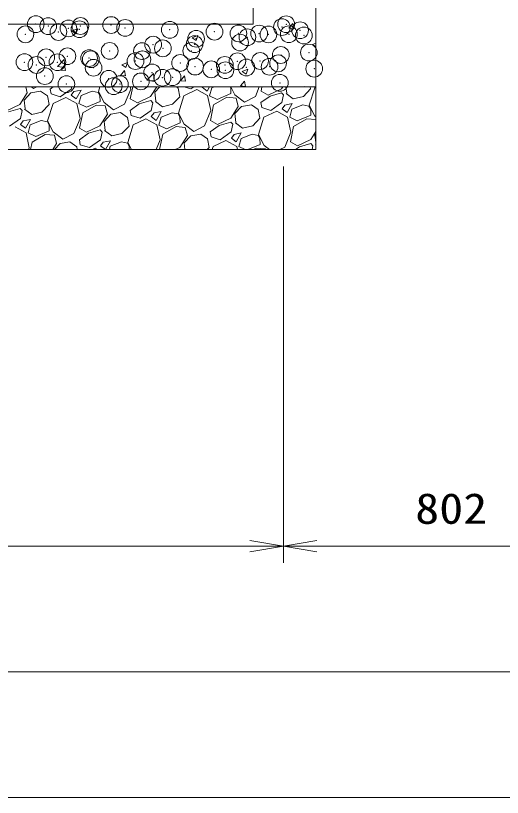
# Model space of a CAD drawing. Units: millimetres at full size; details may follow other scales. Extents: x 37600 to 71200, y -27760 to -4000.
# Drawn here: x 64940 to 66103, y -14656 to -12789 of the extents above; entities that cross this region are included whole.
import ezdxf
from ezdxf.enums import TextEntityAlignment as Align

# ---------------------------------------------------------------- set-up
doc = ezdxf.new("R2010")
doc.units = ezdxf.units.MM
doc.header["$LTSCALE"] = 80.0044
doc.header["$PDMODE"] = 32
doc.header["$PDSIZE"] = 40
for name, color, linetype, lineweight in [('0_2', 4, 'Continuous', 13), ('寸法', 6, 'Continuous', 13), ('ﾊｯﾁﾝｸﾞ', 4, 'Continuous', 9)]:
    doc.layers.add(name, color=color, linetype=linetype, lineweight=lineweight)
doc.styles.add('ＭＳ ゴシック', font='')
doc.styles.get('ＭＳ ゴシック').set_extended_font_data('MS Gothic')

# ---------------------------------------------------------------- blocks, each defined once
blk = doc.blocks.new('open_arrow')
at = {"color": 0, "linetype": 'Continuous', "lineweight": -2}
blk.add_lwpolyline([(7.5, 1.25), (0, 0), (7.5, -1.25)], dxfattribs=at)

msp = doc.modelspace()

# ---------------------------------------------------------------- linework, layer by layer
at = {"layer": '0_2', "color": 7}
for points in [[(58245, -12226), (59472.5, -12226), (59472.5, -12809), (60872.5, -12809), (60872.5, -12226), (64107.5, -12226), (64107.5, -12809), (65507.5, -12809), (65507.5, -12226), (66735, -12226), (66735, -12376), (65657.5, -12376), (65657.5, -12959), (63957.5, -12959), (63957.5, -12376), (61022.5, -12376), (61022.5, -12959), (59322.5, -12959), (59322.5, -12376), (58245, -12376)], [(65657.5, -13109), (63957.5, -13109), (63957.5, -12959), (65657.5, -12959)]]:
    msp.add_lwpolyline(points, close=True, dxfattribs=at)
at = {"layer": '寸法'}
for p, q in [((65580, -13149), (65580, -14096)), ((65580, -13149), (65580, -14096)), ((65580, -14056), (59400, -14056)), ((65580, -14056), (66382, -14056)), ((66382, -14356), (58598, -14356)), ((66585, -14656), (58395, -14656))]:
    msp.add_line(p, q, dxfattribs=at)
at = {"layer": 'ﾊｯﾁﾝｸﾞ'}
for p, q in [((65074.46, -12825.68), (65088.47, -12820.31)), ((65074.46, -12825.68), (65084.41, -12832.39)), ((65084.41, -12832.4), (65088.47, -12820.31)), ((65593.2, -12819.1), (65602.84, -12807.61)), ((65593.2, -12819.1), (65605.15, -12820.15)), ((65605.15, -12820.15), (65602.84, -12807.61)), ((65361.89, -12841.7), (65375.89, -12836.33)), ((65361.89, -12841.7), (65371.84, -12848.41)), ((65371.84, -12848.41), (65375.89, -12836.33)), ((65649.32, -12857.72), (65657.5, -12854.58)), ((65649.32, -12857.72), (65657.5, -12863.24)), ((65040.3, -12910.29), (65055.88, -12894.06)), ((65058.05, -12913.09), (65055.84, -12894.09)), ((65193.85, -12906.21), (65207.85, -12900.83)), ((65203.79, -12912.92), (65207.85, -12900.83)), ((65040.26, -12910.33), (65058.05, -12913.09)), ((65047.14, -12919.34), (65056.78, -12907.85)), ((65047.14, -12919.34), (65059.09, -12920.38)), ((65059.09, -12920.38), (65056.78, -12907.85)), ((65193.85, -12906.21), (65203.79, -12912.92)), ((65481.27, -12922.23), (65495.27, -12916.85)), ((65491.22, -12928.94), (65495.27, -12916.85)), ((65190.59, -12931.89), (65200.23, -12920.4)), ((65190.59, -12931.89), (65202.55, -12932.93)), ((65202.55, -12932.94), (65200.23, -12920.4)), ((65253.75, -12943.4), (65269.32, -12927.16)), ((65271.5, -12946.19), (65269.29, -12927.2)), ((65334.04, -12944.44), (65343.69, -12932.95)), ((65346, -12945.49), (65343.68, -12932.95)), ((65481.27, -12922.23), (65491.22, -12928.94)), ((65253.71, -12943.43), (65271.5, -12946.19)), ((65334.04, -12944.44), (65346, -12945.48)), ((65477.5, -12956.99), (65487.14, -12945.5)), ((65489.45, -12958.04), (65487.14, -12945.5)), ((64968.11, -12973.18), (64950.34, -13001.22)), ((64960.37, -12990.58), (64976.27, -12973.32)), ((64964.56, -12959), (64968.11, -12973.18)), ((64976.27, -12973.32), (64999.87, -12969.39)), ((64978.06, -12959), (64983.17, -12962.87)), ((64983.17, -12962.87), (64990.67, -12959)), ((64999.87, -12969.39), (65016.24, -12980.95)), ((65030, -12959), (65022.77, -12964.25)), ((65024.73, -12976.05), (65022.77, -12964.25)), ((65072.95, -12964.38), (65046.46, -12982.9)), ((65074.09, -12959), (65072.95, -12964.38)), ((65079.58, -12970.25), (65073.19, -12978.79)), ((65096.93, -12966.7), (65079.58, -12970.25)), ((65085.04, -12988.11), (65096.93, -12966.7)), ((65122.81, -12969.54), (65096.46, -12979.9)), ((65137.41, -12972.43), (65122.81, -12969.54)), ((65141.61, -12979.7), (65137.41, -12972.43)), ((65141.58, -12959), (65137.92, -12970.51)), ((65137.92, -12970.51), (65151.41, -12996.68)), ((65200.57, -13000.62), (65215.35, -12964.61)), ((65215.35, -12964.61), (65214.13, -12959)), ((65214.23, -12987.89), (65220.37, -12959)), ((65277.69, -12959), (65262.83, -12982.46)), ((65272.86, -12971.82), (65284.67, -12959)), ((65275.38, -12993), (65272.86, -12971.82)), ((65324.2, -12959), (65328.73, -12962.2)), ((65332.47, -12982.67), (65328.73, -12962.2)), ((65372.85, -12965.82), (65342.35, -12980.2)), ((65358.95, -12964.15), (65342.62, -12959)), ((65366.31, -12959), (65358.95, -12964.15)), ((65398.79, -12979.95), (65372.85, -12965.82)), ((65386.45, -12959), (65385.68, -12960.03)), ((65385.68, -12960.03), (65397.53, -12969.36)), ((65397.53, -12969.36), (65403.28, -12959)), ((65408.95, -12961.15), (65403.83, -12980.27)), ((65414.41, -12959), (65408.95, -12961.15)), ((65421.93, -12989.22), (65454.34, -12975.36)), ((65454.1, -12960.94), (65452.98, -12959)), ((65454.34, -12975.36), (65454.1, -12960.94)), ((65454.14, -12959), (65463.9, -12977.92)), ((65477.5, -12956.99), (65489.45, -12958.03)), ((65513.06, -12981.87), (65522.44, -12959)), ((65526.72, -12969.13), (65528.87, -12959)), ((65543.61, -12978.78), (65526.72, -12969.13)), ((65575.32, -12963.7), (65543.61, -12978.78)), ((65575.88, -12973.08), (65548.13, -12981.02)), ((65578.3, -12959), (65575.32, -12963.7)), ((65580.59, -12978.44), (65575.88, -12973.08)), ((65587.87, -12974.24), (65586.05, -12959)), ((65586.66, -12974.94), (65603.73, -12987.72)), ((65627.84, -12981.88), (65644.95, -12963.92)), ((65629.79, -12959), (65630.59, -12958.05)), ((65630.76, -12959), (65630.59, -12958.05)), ((65654.84, -12961.44), (65641.65, -13003)), ((65644.95, -12963.92), (65644.06, -12959)), ((65657.5, -12960.19), (65654.84, -12961.44)), ((64962.89, -13011.75), (64960.37, -12990.58)), ((65019.98, -13001.43), (65016.24, -12980.95)), ((65046.46, -12982.9), (65024.73, -12976.05)), ((65060.36, -12984.58), (65029.87, -12998.95)), ((65086.3, -12998.7), (65060.36, -12984.58)), ((65073.19, -12978.79), (65085.04, -12988.11)), ((65096.46, -12979.9), (65091.34, -12999.03)), ((65109.44, -13007.98), (65141.85, -12994.11)), ((65141.85, -12994.11), (65141.61, -12979.7)), ((65231.12, -12997.54), (65214.23, -12987.89)), ((65262.83, -12982.46), (65231.12, -12997.54)), ((65263.39, -12991.84), (65235.65, -12999.77)), ((65268.11, -12997.2), (65263.39, -12991.84)), ((65274.17, -12993.7), (65291.24, -13006.47)), ((65315.35, -13000.63), (65332.47, -12982.67)), ((65342.35, -12980.2), (65329.17, -13021.76)), ((65406.59, -13015.86), (65398.79, -12979.95)), ((65403.83, -12980.27), (65421.93, -12989.22)), ((65413.3, -13002.28), (65444.82, -12984.08)), ((65444.82, -12984.08), (65466.89, -12985.89)), ((65463.9, -12977.92), (65486.9, -12995.36)), ((65466.89, -12985.89), (65471.84, -13005.67)), ((65486.9, -12995.36), (65513.06, -12981.87)), ((65548.13, -12981.02), (65526.5, -12996.74)), ((65580.59, -12978.44), (65576.68, -12996.87)), ((65603.73, -12987.72), (65627.84, -12981.88)), ((64950.34, -13001.22), (64918.63, -13016.29)), ((64950.91, -13010.59), (64923.16, -13018.53)), ((64955.62, -13015.95), (64950.91, -13010.59)), ((64961.68, -13012.45), (64978.76, -13025.23)), ((65002.87, -13019.39), (65019.98, -13001.43)), ((65029.87, -12998.95), (65016.68, -13040.51)), ((65094.1, -13034.61), (65086.3, -12998.7)), ((65091.34, -12999.03), (65109.44, -13007.98)), ((65100.81, -13021.04), (65132.34, -13002.84)), ((65132.34, -13002.84), (65154.4, -13004.65)), ((65151.41, -12996.68), (65174.41, -13014.11)), ((65154.4, -13004.65), (65159.35, -13024.42)), ((65174.41, -13014.11), (65200.57, -13000.62)), ((65235.65, -12999.77), (65214.01, -13015.5)), ((65268.11, -12997.2), (65264.19, -13015.62)), ((65291.24, -13006.47), (65315.35, -13000.63)), ((65405.48, -13039.13), (65413.3, -13002.28)), ((65471.84, -13005.67), (65454.07, -13033.7)), ((65464.1, -13023.07), (65480, -13005.8)), ((65480, -13005.8), (65503.6, -13001.88)), ((65503.6, -13001.88), (65519.97, -13013.44)), ((65528.46, -13008.54), (65526.5, -12996.74)), ((65550.2, -13015.39), (65528.46, -13008.54)), ((65576.68, -12996.87), (65550.2, -13015.39)), ((65583.31, -13002.74), (65576.92, -13011.28)), ((65576.92, -13011.28), (65588.77, -13020.6)), ((65600.66, -12999.19), (65583.31, -13002.74)), ((65588.77, -13020.6), (65600.66, -12999.19)), ((65600.19, -13012.39), (65595.07, -13031.51)), ((65626.54, -13002.03), (65600.19, -13012.39)), ((65641.14, -13004.91), (65626.54, -13002.03)), ((65645.34, -13012.19), (65641.14, -13004.91)), ((65641.65, -13003), (65655.14, -13029.16)), ((65645.58, -13026.6), (65645.34, -13012.19)), ((64955.62, -13015.95), (64951.71, -13034.38)), ((64978.76, -13025.23), (65002.87, -13019.39)), ((65092.99, -13057.89), (65100.81, -13021.04)), ((65159.35, -13024.42), (65141.59, -13052.46)), ((65151.61, -13041.82), (65167.51, -13024.56)), ((65167.51, -13024.56), (65191.11, -13020.64)), ((65191.11, -13020.64), (65207.48, -13032.2)), ((65215.97, -13027.3), (65214.01, -13015.5)), ((65237.71, -13034.15), (65215.97, -13027.3)), ((65264.19, -13015.62), (65237.71, -13034.15)), ((65270.82, -13021.5), (65264.43, -13030.03)), ((65264.43, -13030.03), (65276.28, -13039.36)), ((65288.17, -13017.95), (65270.82, -13021.5)), ((65276.28, -13039.36), (65288.17, -13017.95)), ((65287.71, -13031.15), (65282.58, -13050.27)), ((65314.06, -13020.78), (65287.71, -13031.15)), ((65328.65, -13023.67), (65314.06, -13020.78)), ((65332.85, -13030.94), (65328.65, -13023.67)), ((65329.17, -13021.76), (65342.65, -13047.92)), ((65333.09, -13045.36), (65332.85, -13030.94)), ((65391.82, -13051.87), (65406.59, -13015.86)), ((65466.62, -13044.24), (65464.1, -13023.07)), ((65523.71, -13033.92), (65519.97, -13013.44)), ((65533.6, -13031.44), (65520.41, -13073)), ((65564.1, -13017.06), (65533.6, -13031.44)), ((65590.03, -13031.19), (65564.1, -13017.06)), ((65597.83, -13067.1), (65590.03, -13031.19)), ((65595.07, -13031.51), (65613.17, -13040.46)), ((65613.17, -13040.46), (65645.58, -13026.6)), ((65655.14, -13029.16), (65657.5, -13030.95)), ((64951.71, -13034.38), (64925.22, -13052.9)), ((64958.33, -13040.25), (64951.95, -13048.79)), ((64951.95, -13048.79), (64963.79, -13058.11)), ((64975.68, -13036.7), (64958.33, -13040.25)), ((64963.79, -13058.11), (64975.68, -13036.7)), ((64975.22, -13049.9), (64970.09, -13069.03)), ((65001.57, -13039.54), (64975.22, -13049.9)), ((65016.17, -13042.43), (65001.57, -13039.54)), ((65020.37, -13049.7), (65016.17, -13042.43)), ((65016.68, -13040.51), (65030.17, -13066.68)), ((65020.61, -13064.11), (65020.37, -13049.7)), ((65079.33, -13070.62), (65094.1, -13034.61)), ((65154.14, -13063), (65151.61, -13041.82)), ((65211.22, -13052.67), (65207.48, -13032.2)), ((65251.61, -13035.82), (65221.11, -13050.2)), ((65277.54, -13049.95), (65251.61, -13035.82)), ((65285.35, -13085.86), (65277.54, -13049.95)), ((65300.68, -13059.22), (65333.09, -13045.36)), ((65342.65, -13047.92), (65365.65, -13065.36)), ((65422.36, -13048.78), (65405.48, -13039.13)), ((65454.07, -13033.7), (65422.36, -13048.78)), ((65454.64, -13043.08), (65426.89, -13051.02)), ((65459.35, -13048.44), (65454.64, -13043.08)), ((65459.35, -13048.44), (65455.44, -13066.87)), ((65465.41, -13044.94), (65482.49, -13057.72)), ((65506.6, -13051.88), (65523.71, -13033.92)), ((65604.54, -13053.53), (65636.07, -13035.33)), ((65636.07, -13035.33), (65657.5, -13037.09)), ((64965.06, -13068.7), (64939.12, -13054.58)), ((64972.86, -13104.61), (64965.06, -13068.7)), ((64988.19, -13077.98), (65020.61, -13064.11)), ((65030.17, -13066.68), (65053.17, -13084.11)), ((65109.88, -13067.54), (65092.99, -13057.89)), ((65141.59, -13052.46), (65109.88, -13067.54)), ((65142.15, -13061.84), (65114.4, -13069.77)), ((65146.86, -13067.2), (65142.15, -13061.84)), ((65146.86, -13067.2), (65142.95, -13085.62)), ((65152.93, -13063.7), (65170, -13076.47)), ((65194.11, -13070.63), (65211.22, -13052.67)), ((65221.11, -13050.2), (65207.92, -13091.76)), ((65282.58, -13050.27), (65300.68, -13059.22)), ((65292.06, -13072.28), (65323.58, -13054.08)), ((65323.58, -13054.08), (65345.64, -13055.89)), ((65345.64, -13055.89), (65350.59, -13075.67)), ((65365.65, -13065.36), (65391.82, -13051.87)), ((65426.89, -13051.02), (65405.25, -13066.74)), ((65407.22, -13078.54), (65405.25, -13066.74)), ((65455.44, -13066.87), (65428.95, -13085.39)), ((65482.49, -13057.72), (65506.6, -13051.88)), ((65583.06, -13103.11), (65597.83, -13067.1)), ((65596.72, -13090.37), (65604.54, -13053.53)), ((65657.5, -13065.72), (65645.32, -13084.95)), ((64970.09, -13069.03), (64988.19, -13077.98)), ((64979.57, -13091.04), (65011.09, -13072.84)), ((65011.09, -13072.84), (65033.16, -13074.65)), ((65033.16, -13074.65), (65038.11, -13094.42)), ((65053.17, -13084.11), (65079.33, -13070.62)), ((65114.4, -13069.77), (65092.77, -13085.5)), ((65094.73, -13097.3), (65092.77, -13085.5)), ((65142.95, -13085.62), (65116.46, -13104.15)), ((65170, -13076.47), (65194.11, -13070.63)), ((65275.85, -13109), (65285.35, -13085.86)), ((65284.26, -13109), (65292.06, -13072.28)), ((65350.59, -13075.67), (65332.83, -13103.7)), ((65342.86, -13093.07), (65358.75, -13075.8)), ((65358.75, -13075.8), (65382.35, -13071.88)), ((65382.35, -13071.88), (65398.73, -13083.44)), ((65402.47, -13103.92), (65398.73, -13083.44)), ((65428.95, -13085.39), (65407.22, -13078.54)), ((65442.85, -13087.06), (65412.35, -13101.44)), ((65468.79, -13101.19), (65442.85, -13087.06)), ((65462.06, -13072.74), (65455.68, -13081.28)), ((65455.68, -13081.28), (65467.53, -13090.6)), ((65479.41, -13069.19), (65462.06, -13072.74)), ((65467.53, -13090.6), (65479.41, -13069.19)), ((65478.95, -13082.39), (65473.83, -13101.51)), ((65505.3, -13072.03), (65478.95, -13082.39)), ((65519.9, -13074.91), (65505.3, -13072.03)), ((65524.1, -13082.19), (65519.9, -13074.91)), ((65520.41, -13073), (65533.9, -13099.16)), ((65524.34, -13096.6), (65524.1, -13082.19)), ((65645.32, -13084.95), (65613.61, -13100.02)), ((65655.34, -13074.31), (65657.5, -13071.97)), ((65657.5, -13092.4), (65655.34, -13074.31)), ((64971.06, -13109), (64972.86, -13104.61)), ((64975.76, -13109), (64979.57, -13091.04)), ((65038.11, -13094.42), (65028.87, -13109)), ((65032.97, -13109), (65046.27, -13094.56)), ((65046.27, -13094.56), (65069.87, -13090.64)), ((65069.87, -13090.64), (65086.24, -13102.2)), ((65087.48, -13109), (65086.24, -13102.2)), ((65116.46, -13104.15), (65094.73, -13097.3)), ((65130.36, -13105.82), (65123.62, -13109)), ((65136.2, -13109), (65130.36, -13105.82)), ((65149.58, -13091.5), (65143.19, -13100.03)), ((65143.19, -13100.03), (65154.58, -13109)), ((65166.93, -13087.95), (65149.58, -13091.5)), ((65155.24, -13109), (65166.93, -13087.95)), ((65166.46, -13101.15), (65164.36, -13109)), ((65192.81, -13090.78), (65166.46, -13101.15)), ((65207.41, -13093.67), (65192.81, -13090.78)), ((65211.61, -13100.94), (65207.41, -13093.67)), ((65207.92, -13091.76), (65216.81, -13109)), ((65211.74, -13109), (65211.61, -13100.94)), ((65332.83, -13103.7), (65321.69, -13109)), ((65344.76, -13109), (65342.86, -13093.07)), ((65397.62, -13109), (65402.47, -13103.92)), ((65412.35, -13101.44), (65409.95, -13109)), ((65470.49, -13109), (65468.79, -13101.19)), ((65473.83, -13101.51), (65488.97, -13109)), ((65495.35, -13109), (65524.34, -13096.6)), ((65508.46, -13109), (65514.82, -13105.33)), ((65514.82, -13105.33), (65536.89, -13107.14)), ((65533.9, -13099.16), (65546.87, -13109)), ((65571.64, -13109), (65583.06, -13103.11)), ((65613.61, -13100.02), (65596.72, -13090.37)), ((65618.13, -13102.26), (65608.86, -13109)), ((65645.88, -13094.32), (65618.13, -13102.26)), ((65650.59, -13099.68), (65645.88, -13094.32)), ((65650.59, -13099.68), (65648.62, -13109)), ((65656.66, -13096.18), (65657.5, -13096.82)), ((65536.89, -13107.14), (65537.35, -13109))]:
    msp.add_line(p, q, dxfattribs=at)
for p in [(64988.28, -12809.32), (65018.13, -12814.16), (65066.32, -12819.52), (65092.57, -12821.46), (65095.04, -12813.83), (65168.32, -12811.49), (65201.81, -12818.34), (65308.57, -12822.85), (65415.34, -12827.36), (65576.37, -12816.42), (65586.69, -12809.52), (65619.95, -12823.99), (64963.63, -12833.6), (65042.5, -12828.05), (65371.47, -12844.22), (65472.5, -12831.42), (65494.14, -12840.55), (65522.1, -12831.87), (65544.21, -12833.96), (65593.06, -12833.38), (65628.86, -12836.38), (65268.79, -12858.3), (65367.83, -12857.18), (65476.42, -12853.41), (65164.91, -12873.3), (65242.01, -12873.74), (65292.08, -12867.15), (65359.79, -12873.43), (65573.94, -12883), (65640.98, -12877.3), (64961.2, -12900.18), (65013.08, -12888.62), (65039.96, -12900.35), (65063.89, -12886.1), (65115.7, -12890.37), (65119.85, -12893.13), (65226.61, -12897.65), (65243.15, -12893.45), (65333.38, -12902.16), (65470.06, -12897.99), (65524.35, -12897.32), (64989.89, -12906.94), (65126.51, -12913.47), (65369.04, -12910.8), (65407.71, -12917.34), (65440.14, -12906.67), (65441.52, -12919.43), (65491.59, -12912.84), (65546.9, -12911.18), (65567.34, -12902.87), (65653.67, -12915.69), (65009.88, -12933.49), (65266.36, -12924.88), (65291.07, -12937.36), (65315.21, -12936.06), (65061.46, -12952.68), (65162.48, -12939.88), (65174.44, -12957.38), (65189.4, -12952.63), (65239.47, -12946.04), (65571.51, -12949.58)]:
    msp.add_point(p, dxfattribs=at)

# ---------------------------------------------------------------- block references
at = {"layer": '寸法', "xscale": 10.7, "yscale": 10.7, "rotation": 180}
msp.add_blockref('open_arrow', (65580, -14056), dxfattribs=at)
at = {"layer": '寸法', "xscale": 10.7, "yscale": 10.7}
msp.add_blockref('open_arrow', (65580, -14056), dxfattribs=at)

# ---------------------------------------------------------------- texts
at = {"layer": '寸法', "style": 'ＭＳ ゴシック', "width": 1.15}
msp.add_text('802', height=73.31, dxfattribs=at).set_placement((65981, -13966), align=Align.MIDDLE_CENTER)

doc.saveas('drawing.dxf')
